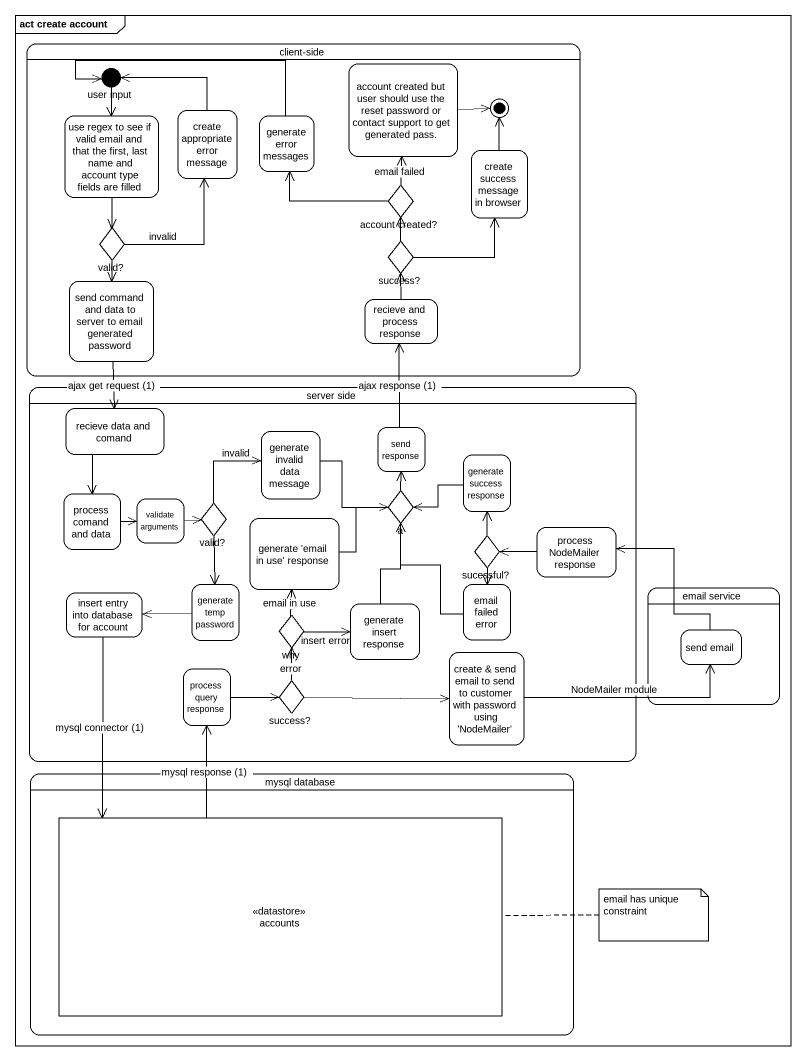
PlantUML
@startuml
mainframe act create account
hide empty description
state "client-side" as client_side {
  state "user input" as user_input <<start>>
  state "account created but user should use the reset password or contact support to get generated pass." as account_created_but_user
  state "use regex to see if valid email and that the first, last name and account type fields are filled" as use_regex_to_see_if_valid
  state "create appropriate error message" as create_appropriate_error
  state "generate error messages" as generate_error_messages
  state "create success message in browser" as create_success_message_in
  state "account created?" as account_created <<choice>>
  state "valid?" as valid <<choice>>
  state "success?" as success <<choice>>
  state "send command and data to server to email generated password" as send_command_and_data_to
  state "recieve and process response" as recieve_and_process_response
  account_created_but_user -right-> [*]
  create_success_message_in -up-> [*]
}
state "server side" as server_side {
  state "recieve data and comand" as recieve_data_and_comand
  state "generate invalid data message" as generate_invalid_data
  state "send response" as send_response
  state "generate success response" as generate_success_response
  state "process comand and data" as process_comand_and_data
  state "validate arguments" as validate_arguments
  state "valid?" as valid_2 <<choice>>
  state a <<choice>>
  state "generate 'email in use' response" as generate_email_in_use
  state "sucessful?" as sucessful <<choice>>
  state "process NodeMailer response" as process_NodeMailer_response
  state "insert entry into database for account" as insert_entry_into_database
  state "generate temp password" as generate_temp_password
  state "email failed error" as email_failed_error
  state why <<choice>>
  state "generate insert response" as generate_insert_response
  state "process query response" as process_query_response
  state "create & send email to send to customer with password using 'NodeMailer'" as create_send_email_to_send
  state "success?" as success_2 <<choice>>
}
state "email service" as email_service {
  state "send email" as send_email
}
state "mysql database" as mysql_database {
  state accounts <<datastore>>
}
user_input --> use_regex_to_see_if_valid
use_regex_to_see_if_valid --> valid
create_appropriate_error -up-> user_input
generate_error_messages -left-> user_input
account_created -up-> account_created_but_user : email failed
account_created -left-> generate_error_messages
valid -up-> create_appropriate_error : invalid
valid --> send_command_and_data_to
success -up-> create_success_message_in
success -up-> account_created
send_command_and_data_to --> recieve_data_and_comand : ajax get request (1)
recieve_and_process_response -up-> success
recieve_data_and_comand --> process_comand_and_data
generate_invalid_data -right-> a
send_response -up-> recieve_and_process_response : ajax response (1)
generate_success_response -left-> a
process_comand_and_data -right-> validate_arguments
validate_arguments -right-> valid_2
valid_2 -up-> generate_invalid_data : invalid
valid_2 --> generate_temp_password
a -up-> send_response
generate_email_in_use -right-> a
sucessful -up-> generate_success_response
sucessful --> email_failed_error
process_NodeMailer_response -left-> sucessful
insert_entry_into_database --> accounts : mysql connector (1)
generate_temp_password -left-> insert_entry_into_database
email_failed_error -up-> a
why -up-> generate_email_in_use : email in use
why -right-> generate_insert_response : insert error
generate_insert_response -up-> a
send_email -up-> process_NodeMailer_response
process_query_response -right-> success_2
create_send_email_to_send -right-> send_email : NodeMailer module
success_2 -up-> why : error
success_2 -right-> create_send_email_to_send
accounts -up-> process_query_response : mysql response (1)
note right of accounts : email has unique constraint
@enduml
